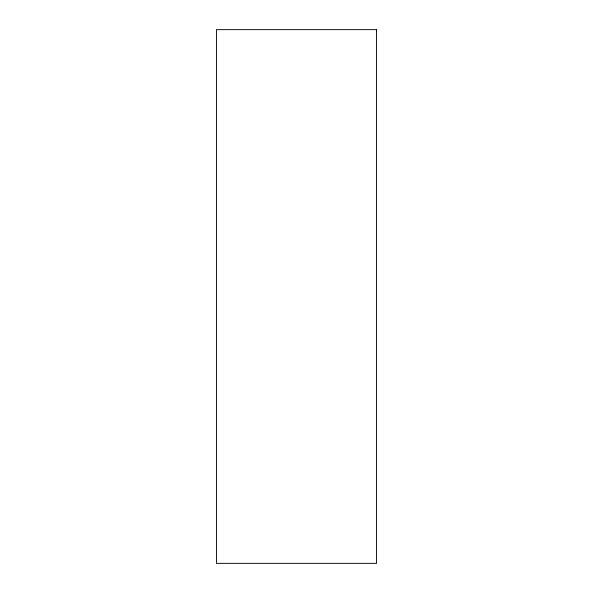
<?xml version="1.0" encoding="UTF-8"?>
<svg xmlns="http://www.w3.org/2000/svg" width="593" height="593" viewBox="0 0 593 593"><rect width="100%" height="100%" fill="white"/><g stroke="black" fill="none" stroke-linecap="round" stroke-linejoin="round"><path stroke-width="0.89" d="M376.555 29.65L216.445 29.65L216.445 563.35L376.555 563.35L376.555 29.65"/></g></svg>
